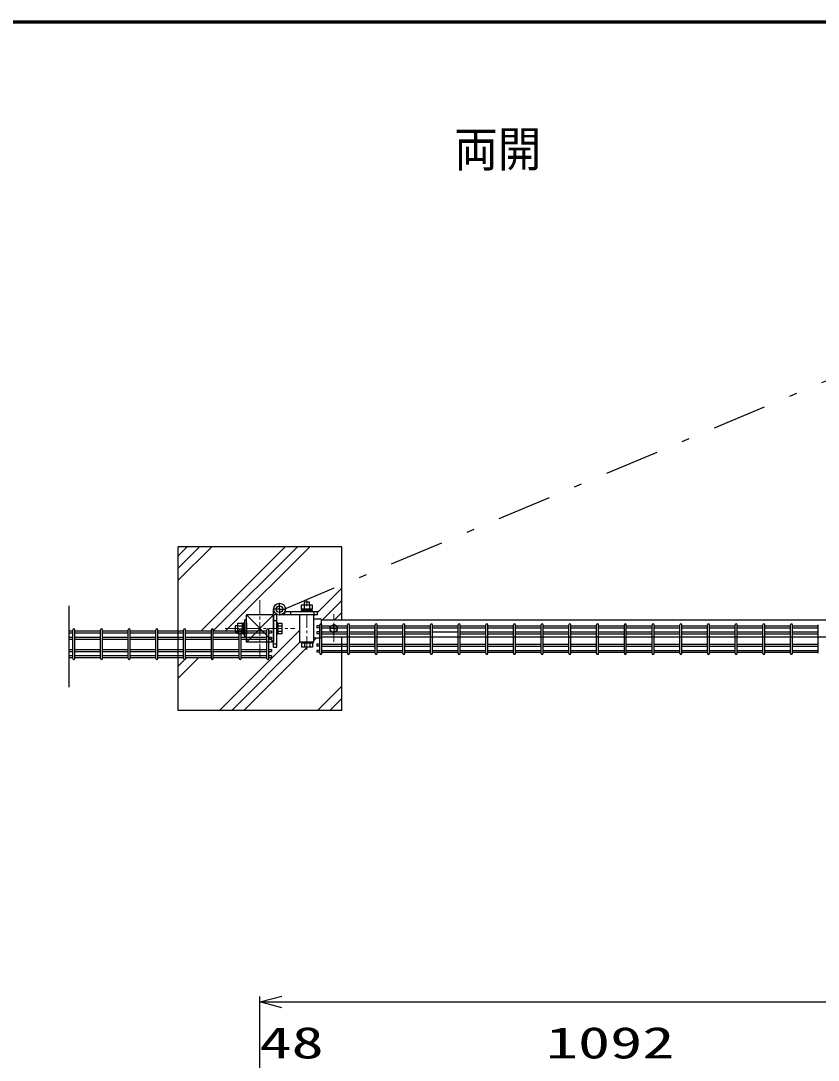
# Model space of a CAD drawing. Units: millimetres, scale not verified. Extents: x -4425 to 4425, y -3150 to 3150.
# Drawn here: x -50 to 1412, y 1019 to 2925 of the extents above; entities that cross this region are included whole.
import ezdxf
from ezdxf.enums import TextEntityAlignment as Align

# ---------------------------------------------------------------- set-up
doc = ezdxf.new("R2010")
doc.units = ezdxf.units.MM
doc.header["$LTSCALE"] = 20
doc.linetypes.add('USER1', pattern=[2, 1.25, -0.25, 0.25, -0.25])
doc.linetypes.add('USER4', pattern=[10.7, 5, -2.5, 0.7, -2.5])
for name, color, linetype, lineweight in [('0-0_WAKU', 7, 'Continuous', 25), ('0-2_Jﾊﾟﾈﾙ', 3, 'Continuous', 25), ('0-3_外形線', 7, 'Continuous', 25), ('0-4_寸法線', 4, 'Continuous', 25), ('0-5_寸法', 4, 'Continuous', 25), ('0-7_EXTCNT-L', 4, 'Continuous', 25), ('0-A_0', 7, 'Continuous', 25), ('0-B_軸線', 1, 'USER1', 9), ('0-C_扉縦枠', 7, 'Continuous', 25), ('0-D_扉横枠', 7, 'Continuous', 25), ('0-E_ハッチング', 4, 'Continuous', 25), ('1-1_丁番', 3, 'Continuous', 25), ('1-5_J', 2, 'Continuous', 25)]:
    doc.layers.add(name, color=color, linetype=linetype, lineweight=lineweight)
doc.styles.add('ＭＳ ゴシック', font='')
doc.styles.get('ＭＳ ゴシック').set_extended_font_data('MS Gothic')

# ---------------------------------------------------------------- blocks, each defined once
blk = doc.blocks.new('_Open30')
at = {"layer": '0-5_寸法'}
blk.add_line((0, 0), (-20, 0), dxfattribs=at)
blk.add_lwpolyline([(-20, 5.36), (0, 0), (-20, -5.36)], dxfattribs=at)

msp = doc.modelspace()

# ---------------------------------------------------------------- linework, layer by layer
at = {"layer": '0-0_WAKU'}
msp.add_line((-4047.97, 2923), (4198.03, 2923), dxfattribs=at)
msp.add_lwpolyline([(-4049.97, 2925), (4200.03, 2925), (4200.03, -2925), (-4049.97, -2925)], close=True, dxfattribs=at)
msp.add_lwpolyline([(-4045.97, -2921), (-4045.97, 2921), (4196.03, 2921)], dxfattribs=at)
at = {"layer": '0-2_Jﾊﾟﾈﾙ'}
for p, q in [((497.76, 1815.93), (492.56, 1815.93)), ((492.56, 1815.93), (492.56, 1812.33)), ((497.76, 1812.33), (492.56, 1812.33)), ((497.78, 1765.33), (497.78, 1817.73)), ((501.38, 1765.33), (501.38, 1817.73)), ((501.38, 1815.93), (548.54, 1815.93)), ((501.38, 1812.33), (548.54, 1812.33)), ((548.54, 1765.33), (548.54, 1817.73)), ((552.14, 1765.33), (552.14, 1817.73)), ((552.14, 1815.93), (599.31, 1815.93)), ((552.14, 1812.33), (599.31, 1812.33)), ((599.31, 1765.33), (599.31, 1817.73)), ((602.91, 1765.33), (602.91, 1817.73)), ((602.91, 1815.93), (650.08, 1815.93)), ((602.91, 1812.33), (650.08, 1812.33)), ((650.08, 1765.33), (650.08, 1817.73)), ((653.68, 1765.33), (653.68, 1817.73)), ((653.68, 1815.93), (700.85, 1815.93)), ((653.68, 1812.33), (700.85, 1812.33)), ((700.85, 1765.33), (700.85, 1817.73)), ((704.45, 1765.33), (704.45, 1817.73)), ((704.45, 1815.93), (751.62, 1815.93)), ((704.45, 1812.33), (751.62, 1812.33)), ((751.62, 1765.33), (751.62, 1817.73)), ((755.22, 1765.33), (755.22, 1817.73)), ((755.22, 1815.93), (802.39, 1815.93)), ((755.22, 1812.33), (802.39, 1812.33)), ((802.39, 1765.33), (802.39, 1817.73)), ((805.99, 1765.33), (805.99, 1817.73)), ((805.99, 1815.93), (853.16, 1815.93)), ((805.99, 1812.33), (853.16, 1812.33)), ((853.16, 1765.33), (853.16, 1817.73)), ((856.76, 1765.33), (856.76, 1817.73)), ((856.76, 1815.93), (903.93, 1815.93)), ((856.76, 1812.33), (903.93, 1812.33)), ((903.93, 1765.33), (903.93, 1817.73)), ((907.53, 1765.33), (907.53, 1817.73)), ((907.53, 1815.93), (954.7, 1815.93)), ((907.53, 1812.33), (954.7, 1812.33)), ((954.7, 1765.33), (954.7, 1817.73)), ((958.3, 1765.33), (958.3, 1817.73)), ((958.3, 1815.93), (1005.47, 1815.93)), ((958.3, 1812.33), (1005.47, 1812.33)), ((1005.47, 1765.33), (1005.47, 1817.73)), ((1009.07, 1765.33), (1009.07, 1817.73)), ((1009.07, 1815.93), (1056.24, 1815.93)), ((1009.07, 1812.33), (1056.24, 1812.33)), ((1056.24, 1765.33), (1056.24, 1817.73)), ((1059.84, 1765.33), (1059.84, 1817.73)), ((1059.84, 1815.93), (1107.01, 1815.93)), ((1059.84, 1812.33), (1107.01, 1812.33)), ((1107.01, 1765.33), (1107.01, 1817.73)), ((1110.61, 1765.33), (1110.61, 1817.73)), ((1110.61, 1815.93), (1157.78, 1815.93)), ((1110.61, 1812.33), (1157.78, 1812.33)), ((1157.78, 1765.33), (1157.78, 1817.73)), ((1161.38, 1765.33), (1161.38, 1817.73)), ((1161.38, 1815.93), (1208.54, 1815.93)), ((1161.38, 1812.33), (1208.54, 1812.33)), ((1208.54, 1765.33), (1208.54, 1817.73)), ((1212.14, 1765.33), (1212.14, 1817.73)), ((1212.14, 1815.93), (1259.31, 1815.93)), ((1212.14, 1812.33), (1259.31, 1812.33)), ((1259.31, 1765.33), (1259.31, 1817.73)), ((1262.91, 1765.33), (1262.91, 1817.73)), ((1262.91, 1815.93), (1310.08, 1815.93)), ((1262.91, 1812.33), (1310.08, 1812.33)), ((1310.08, 1765.33), (1310.08, 1817.73)), ((1313.68, 1765.33), (1313.68, 1817.73)), ((1313.68, 1815.93), (1360.85, 1815.93)), ((1313.68, 1812.33), (1360.85, 1812.33)), ((1360.85, 1765.33), (1360.85, 1817.73)), ((1364.45, 1765.33), (1364.45, 1817.73)), ((1364.45, 1815.93), (1411.62, 1815.93)), ((1364.45, 1812.33), (1411.62, 1812.33)), ((1411.62, 1765.33), (1411.62, 1817.73)), ((38.26, 1806.43), (45.28, 1806.43)), ((38.26, 1802.83), (45.28, 1802.83)), ((38.26, 1795.13), (45.28, 1795.13)), ((38.26, 1791.53), (45.28, 1791.53)), ((45.28, 1755.83), (45.28, 1808.23)), ((48.88, 1755.83), (48.88, 1808.23)), ((48.88, 1806.43), (96.04, 1806.43)), ((48.88, 1802.83), (96.04, 1802.83)), ((48.88, 1795.13), (96.04, 1795.13)), ((48.88, 1791.53), (96.04, 1791.53)), ((96.04, 1755.83), (96.04, 1808.23)), ((99.64, 1755.83), (99.64, 1808.23)), ((99.64, 1806.43), (146.81, 1806.43)), ((99.64, 1802.83), (146.81, 1802.83)), ((99.64, 1795.13), (146.81, 1795.13)), ((99.64, 1791.53), (146.81, 1791.53)), ((146.81, 1755.83), (146.81, 1808.23)), ((150.41, 1755.83), (150.41, 1808.23)), ((150.41, 1806.43), (197.58, 1806.43)), ((150.41, 1802.83), (197.58, 1802.83)), ((150.41, 1795.13), (197.58, 1795.13)), ((150.41, 1791.53), (197.58, 1791.53)), ((197.58, 1755.83), (197.58, 1808.23)), ((201.18, 1755.83), (201.18, 1808.23)), ((201.18, 1806.43), (248.35, 1806.43)), ((201.18, 1802.83), (248.35, 1802.83)), ((201.18, 1795.13), (248.35, 1795.13)), ((201.18, 1791.53), (248.35, 1791.53)), ((248.35, 1755.83), (248.35, 1808.23)), ((251.95, 1755.83), (251.95, 1808.23)), ((251.95, 1806.43), (299.12, 1806.43)), ((251.95, 1802.83), (299.12, 1802.83)), ((251.95, 1795.13), (299.12, 1795.13)), ((251.95, 1791.53), (299.12, 1791.53)), ((299.12, 1755.83), (299.12, 1808.23)), ((302.72, 1755.83), (302.72, 1808.23)), ((302.72, 1806.43), (349.89, 1806.43)), ((302.72, 1802.83), (349.89, 1802.83)), ((302.72, 1795.13), (349.89, 1795.13)), ((302.72, 1791.53), (349.89, 1791.53)), ((349.89, 1755.83), (349.89, 1808.23)), ((353.49, 1755.83), (353.49, 1808.23)), ((353.49, 1806.43), (400.66, 1806.43)), ((353.49, 1802.83), (400.66, 1802.83)), ((353.49, 1795.13), (400.66, 1795.13)), ((353.49, 1791.53), (400.66, 1791.53)), ((400.66, 1755.83), (400.66, 1808.23)), ((404.26, 1755.83), (404.26, 1808.23)), ((404.26, 1806.43), (409.46, 1806.43)), ((404.26, 1802.83), (409.46, 1802.83)), ((404.26, 1795.13), (409.46, 1795.13)), ((404.26, 1791.53), (409.46, 1791.53)), ((409.46, 1806.43), (409.46, 1802.83)), ((409.46, 1795.13), (409.46, 1791.53)), ((497.76, 1804.63), (492.56, 1804.63)), ((492.56, 1804.63), (492.56, 1801.03)), ((497.76, 1801.03), (492.56, 1801.03)), ((501.38, 1804.63), (548.54, 1804.63)), ((501.38, 1801.03), (548.54, 1801.03)), ((552.14, 1804.63), (599.31, 1804.63)), ((552.14, 1801.03), (599.31, 1801.03)), ((602.91, 1804.63), (650.08, 1804.63)), ((602.91, 1801.03), (650.08, 1801.03)), ((653.68, 1804.63), (700.85, 1804.63)), ((653.68, 1801.03), (700.85, 1801.03)), ((704.45, 1804.63), (751.62, 1804.63)), ((755.22, 1804.63), (802.39, 1804.63)), ((755.22, 1801.03), (802.39, 1801.03)), ((805.99, 1804.63), (853.16, 1804.63)), ((805.99, 1801.03), (853.16, 1801.03)), ((856.76, 1804.63), (903.93, 1804.63)), ((856.76, 1801.03), (903.93, 1801.03)), ((907.53, 1804.63), (954.7, 1804.63)), ((907.53, 1801.03), (954.7, 1801.03)), ((958.3, 1804.63), (1005.47, 1804.63)), ((958.3, 1801.03), (1005.47, 1801.03)), ((1009.07, 1804.63), (1056.24, 1804.63)), ((1009.07, 1801.03), (1056.24, 1801.03)), ((1059.84, 1804.63), (1107.01, 1804.63)), ((1059.84, 1801.03), (1107.01, 1801.03)), ((1110.61, 1804.63), (1157.78, 1804.63)), ((1110.61, 1801.03), (1157.78, 1801.03)), ((1161.38, 1804.63), (1208.54, 1804.63)), ((1161.38, 1801.03), (1208.54, 1801.03)), ((1212.14, 1804.63), (1259.31, 1804.63)), ((1212.14, 1801.03), (1259.31, 1801.03)), ((1262.91, 1804.63), (1310.08, 1804.63)), ((1262.91, 1801.03), (1310.08, 1801.03)), ((1313.68, 1804.63), (1360.85, 1804.63)), ((1313.68, 1801.03), (1360.85, 1801.03)), ((1364.45, 1804.63), (1411.62, 1804.63)), ((1364.45, 1801.03), (1411.62, 1801.03)), ((38.26, 1772.53), (45.28, 1772.53)), ((48.88, 1772.53), (96.04, 1772.53)), ((99.64, 1772.53), (146.81, 1772.53)), ((150.41, 1772.53), (197.58, 1772.53)), ((201.18, 1772.53), (248.35, 1772.53)), ((251.95, 1772.53), (299.12, 1772.53)), ((302.72, 1772.53), (349.89, 1772.53)), ((353.49, 1772.53), (400.66, 1772.53)), ((404.26, 1772.53), (409.46, 1772.53)), ((409.46, 1772.53), (409.46, 1768.93)), ((497.76, 1782.03), (492.56, 1782.03)), ((492.56, 1782.03), (492.56, 1778.43)), ((497.76, 1778.43), (492.56, 1778.43)), ((501.38, 1782.03), (548.54, 1782.03)), ((501.38, 1778.43), (548.54, 1778.43)), ((552.14, 1782.03), (599.31, 1782.03)), ((552.14, 1778.43), (599.31, 1778.43)), ((602.91, 1782.03), (650.08, 1782.03)), ((602.91, 1778.43), (650.08, 1778.43)), ((653.68, 1782.03), (700.85, 1782.03)), ((653.68, 1778.43), (700.85, 1778.43)), ((704.45, 1782.03), (751.62, 1782.03)), ((704.45, 1778.43), (751.62, 1778.43)), ((755.22, 1782.03), (802.39, 1782.03)), ((755.22, 1778.43), (802.39, 1778.43)), ((805.99, 1782.03), (853.16, 1782.03)), ((805.99, 1778.43), (853.16, 1778.43)), ((856.76, 1782.03), (903.93, 1782.03)), ((856.76, 1778.43), (903.93, 1778.43)), ((907.53, 1782.03), (954.7, 1782.03)), ((907.53, 1778.43), (954.7, 1778.43)), ((958.3, 1782.03), (1005.47, 1782.03)), ((958.3, 1778.43), (1005.47, 1778.43)), ((1009.07, 1782.03), (1056.24, 1782.03)), ((1009.07, 1778.43), (1056.24, 1778.43)), ((1059.84, 1782.03), (1107.01, 1782.03)), ((1059.84, 1778.43), (1107.01, 1778.43)), ((1110.61, 1782.03), (1157.78, 1782.03)), ((1110.61, 1778.43), (1157.78, 1778.43)), ((1161.38, 1782.03), (1208.54, 1782.03)), ((1161.38, 1778.43), (1208.54, 1778.43)), ((1212.14, 1782.03), (1259.31, 1782.03)), ((1212.14, 1778.43), (1259.31, 1778.43)), ((1262.91, 1782.03), (1310.08, 1782.03)), ((1262.91, 1778.43), (1310.08, 1778.43)), ((1313.68, 1782.03), (1360.85, 1782.03)), ((1313.68, 1778.43), (1360.85, 1778.43)), ((1364.45, 1782.03), (1411.62, 1782.03)), ((1364.45, 1778.43), (1411.62, 1778.43)), ((38.26, 1768.93), (45.28, 1768.93)), ((38.26, 1761.23), (45.28, 1761.23)), ((38.26, 1757.63), (45.28, 1757.63)), ((48.88, 1768.93), (96.04, 1768.93)), ((48.88, 1761.23), (96.04, 1761.23)), ((48.88, 1757.63), (96.04, 1757.63)), ((99.64, 1768.93), (146.81, 1768.93)), ((99.64, 1761.23), (146.81, 1761.23)), ((99.64, 1757.63), (146.81, 1757.63)), ((150.41, 1768.93), (197.58, 1768.93)), ((150.41, 1761.23), (197.58, 1761.23)), ((150.41, 1757.63), (197.58, 1757.63)), ((201.18, 1768.93), (248.35, 1768.93)), ((201.18, 1761.23), (248.35, 1761.23)), ((201.18, 1757.63), (248.35, 1757.63)), ((251.95, 1768.93), (299.12, 1768.93)), ((251.95, 1761.23), (299.12, 1761.23)), ((251.95, 1757.63), (299.12, 1757.63)), ((302.72, 1768.93), (349.89, 1768.93)), ((302.72, 1761.23), (349.89, 1761.23)), ((302.72, 1757.63), (349.89, 1757.63)), ((353.49, 1768.93), (400.66, 1768.93)), ((353.49, 1761.23), (400.66, 1761.23)), ((353.49, 1757.63), (400.66, 1757.63)), ((404.26, 1768.93), (409.46, 1768.93)), ((404.26, 1761.23), (409.46, 1761.23)), ((404.26, 1757.63), (409.46, 1757.63)), ((409.46, 1761.23), (409.46, 1757.63)), ((497.76, 1770.73), (492.56, 1770.73)), ((492.56, 1770.73), (492.56, 1767.13)), ((497.76, 1767.13), (492.56, 1767.13)), ((501.38, 1770.73), (548.54, 1770.73)), ((501.38, 1767.13), (548.54, 1767.13)), ((552.14, 1770.73), (599.31, 1770.73)), ((552.14, 1767.13), (599.31, 1767.13)), ((602.91, 1770.73), (650.08, 1770.73)), ((602.91, 1767.13), (650.08, 1767.13)), ((653.68, 1770.73), (700.85, 1770.73)), ((653.68, 1767.13), (700.85, 1767.13)), ((704.45, 1770.73), (751.62, 1770.73)), ((704.45, 1767.13), (751.62, 1767.13)), ((755.22, 1770.73), (802.39, 1770.73)), ((755.22, 1767.13), (802.39, 1767.13)), ((805.99, 1770.73), (853.16, 1770.73)), ((805.99, 1767.13), (853.16, 1767.13)), ((856.76, 1770.73), (903.93, 1770.73)), ((856.76, 1767.13), (903.93, 1767.13)), ((907.53, 1770.73), (954.7, 1770.73)), ((907.53, 1767.13), (954.7, 1767.13)), ((958.3, 1770.73), (1005.47, 1770.73)), ((958.3, 1767.13), (1005.47, 1767.13)), ((1009.07, 1770.73), (1056.24, 1770.73)), ((1009.07, 1767.13), (1056.24, 1767.13)), ((1059.84, 1770.73), (1107.01, 1770.73)), ((1059.84, 1767.13), (1107.01, 1767.13)), ((1110.61, 1770.73), (1157.78, 1770.73)), ((1110.61, 1767.13), (1157.78, 1767.13)), ((1161.38, 1770.73), (1208.54, 1770.73)), ((1161.38, 1767.13), (1208.54, 1767.13)), ((1212.14, 1770.73), (1259.31, 1770.73)), ((1212.14, 1767.13), (1259.31, 1767.13)), ((1262.91, 1770.73), (1310.08, 1770.73)), ((1262.91, 1767.13), (1310.08, 1767.13)), ((1313.68, 1770.73), (1360.85, 1770.73)), ((1313.68, 1767.13), (1360.85, 1767.13)), ((1364.45, 1770.73), (1411.62, 1770.73)), ((1364.45, 1767.13), (1411.62, 1767.13))]:
    msp.add_line(p, q, dxfattribs=at)
for centre, start, end in [((499.58, 1817.73), 0, 180), ((550.34, 1817.73), 0, 180), ((601.11, 1817.73), 0, 180), ((651.88, 1817.73), 0, 180), ((702.65, 1817.73), 0, 180), ((753.42, 1817.73), 0, 180), ((804.19, 1817.73), 0, 180), ((854.96, 1817.73), 0, 180), ((905.73, 1817.73), 0, 180), ((956.5, 1817.73), 0, 180), ((1007.27, 1817.73), 0, 180), ((1058.04, 1817.73), 0, 180), ((1108.81, 1817.73), 0, 180), ((1159.58, 1817.73), 0, 180), ((1210.34, 1817.73), 0, 180), ((1261.11, 1817.73), 0, 180), ((1311.88, 1817.73), 0, 180), ((1362.65, 1817.73), 0, 180), ((47.08, 1808.23), 0, 180), ((97.84, 1808.23), 0, 180), ((148.61, 1808.23), 0, 180), ((199.38, 1808.23), 0, 180), ((250.15, 1808.23), 0, 180), ((300.92, 1808.23), 0, 180), ((351.69, 1808.23), 0, 180), ((402.46, 1808.23), 0, 180), ((47.08, 1755.83), 180, 0), ((97.84, 1755.83), 180, 0), ((148.61, 1755.83), 180, 0), ((199.38, 1755.83), 180, 0), ((250.15, 1755.83), 180, 0), ((300.92, 1755.83), 180, 0), ((351.69, 1755.83), 180, 0), ((402.46, 1755.83), 180, 0), ((499.58, 1765.33), 180, 0), ((550.34, 1765.33), 180, 0), ((601.11, 1765.33), 180, 0), ((651.88, 1765.33), 180, 0), ((702.65, 1765.33), 180, 0), ((753.42, 1765.33), 180, 0), ((804.19, 1765.33), 180, 0), ((854.96, 1765.33), 180, 0), ((905.73, 1765.33), 180, 0), ((956.5, 1765.33), 180, 0), ((1007.27, 1765.33), 180, 0), ((1058.04, 1765.33), 180, 0), ((1108.81, 1765.33), 180, 0), ((1159.58, 1765.33), 180, 0), ((1210.34, 1765.33), 180, 0), ((1261.11, 1765.33), 180, 0), ((1311.88, 1765.33), 180, 0), ((1362.65, 1765.33), 180, 0)]:
    msp.add_arc(centre, 1.8, start, end, dxfattribs=at)
at = {"layer": '0-3_外形線'}
for p, q in [((363.26, 1785.63), (413.26, 1835.63)), ((363.26, 1785.63), (413.26, 1835.63)), ((363.26, 1835.63), (413.26, 1785.63)), ((413.26, 1835.63), (363.26, 1835.63)), ((413.26, 1835.63), (413.26, 1785.63)), ((413.26, 1835.63), (413.26, 1785.63)), ((413.26, 1785.63), (363.26, 1785.63))]:
    msp.add_line(p, q, dxfattribs=at)
msp.add_lwpolyline([(363.26, 1785.63), (363.26, 1835.63), (413.26, 1785.63)], dxfattribs=at)
at = {"layer": '0-4_寸法線'}
for p, q in [((388.26, 602.58), (388.26, 1136.32)), ((428.26, 1126.32), (2688.26, 1126.32))]:
    msp.add_line(p, q, dxfattribs=at)
at = {"layer": '0-7_EXTCNT-L'}
msp.add_line((38.26, 1703.5), (38.26, 1852.2), dxfattribs=at)
at = {"layer": '0-A_0'}
for p, q in [((238.26, 1660.63), (238.26, 1960.63)), ((538.26, 1960.63), (238.26, 1960.63)), ((538.26, 1826.13), (538.26, 1960.63)), ((538.26, 1660.63), (538.26, 1795.13)), ((538.26, 1660.63), (238.26, 1660.63))]:
    msp.add_line(p, q, dxfattribs=at)
at = {"layer": '0-B_軸線'}
for p, q in [((388.26, 1757.54), (388.26, 1863.72)), ((474.26, 1771.97), (474.26, 1862.44)), ((523.46, 1786.48), (523.46, 1837.05)), ((523.46, 1786.48), (523.46, 1837.05)), ((324.45, 1810.63), (452.07, 1810.63)), ((324.58, 1810.63), (451.94, 1810.63))]:
    msp.add_line(p, q, dxfattribs=at)
at = {"layer": '0-C_扉縦枠'}
for p, q in [((487.26, 1835.63), (461.26, 1835.63)), ((461.26, 1785.63), (461.26, 1835.63)), ((487.26, 1785.63), (487.26, 1835.63)), ((487.26, 1785.63), (461.26, 1785.63)), ((464.1, 1785.63), (484.42, 1785.63))]:
    msp.add_line(p, q, dxfattribs=at)
at = {"layer": '0-D_扉横枠'}
for p, q in [((500.26, 1828.08), (487.26, 1828.08)), ((500.26, 1828.08), (500.26, 1793.18)), ((1514.26, 1826.13), (500.26, 1826.13)), ((523.28, 1810.63), (516.87, 1810.63)), ((516.96, 1814.38), (523.46, 1818.13)), ((516.96, 1806.88), (516.96, 1814.38)), ((523.55, 1810.63), (523.37, 1810.63)), ((529.96, 1814.38), (523.46, 1818.13)), ((523.46, 1810.81), (523.46, 1817.22)), ((523.46, 1810.54), (523.46, 1810.72)), ((523.46, 1810.45), (523.46, 1804.04)), ((523.64, 1810.63), (530.05, 1810.63)), ((529.96, 1806.88), (529.96, 1814.38)), ((500.26, 1793.18), (487.26, 1793.18)), ((1514.26, 1795.13), (500.26, 1795.13)), ((516.96, 1806.88), (523.46, 1803.13)), ((529.96, 1806.88), (523.46, 1803.13))]:
    msp.add_line(p, q, dxfattribs=at)
msp.add_circle((523.46, 1810.63), 6.5, dxfattribs=at)
at = {"layer": '0-E_ハッチング', "linetype": 'USER4'}
msp.add_line((432.38, 1846.31), (1464.96, 2281.16), dxfattribs=at)
at = {"layer": '0-E_ハッチング'}
for p, q in [((238.26, 1899.15), (299.74, 1960.63)), ((238.26, 1921.6), (277.29, 1960.63)), ((238.26, 1944.05), (254.84, 1960.63)), ((280.24, 1806.43), (434.44, 1960.63)), ((302.72, 1806.46), (456.89, 1960.63)), ((325.14, 1806.43), (479.34, 1960.63)), ((493.82, 1840.4), (538.26, 1884.84)), ((502, 1826.13), (538.26, 1862.39)), ((487.26, 1833.84), (489.05, 1835.63)), ((524.45, 1826.13), (538.26, 1839.94)), ((314.05, 1660.63), (461.26, 1807.84)), ((487.26, 1788.94), (491.5, 1793.18)), ((336.5, 1660.63), (461.5, 1785.63)), ((358.95, 1660.63), (474.95, 1776.63)), ((363.3, 1785.67), (363.26, 1785.71)), ((238.26, 1719.55), (276.34, 1757.63)), ((238.26, 1742), (250.3, 1754.04)), ((251.94, 1755.68), (253.89, 1757.63)), ((493.65, 1660.63), (538.26, 1705.24)), ((516.1, 1660.63), (538.26, 1682.79))]:
    msp.add_line(p, q, dxfattribs=at)
at = {"layer": '1-1_丁番', "color": 2}
for p, q in [((424.11, 1846.49), (424.11, 1857.25)), ((423.94, 1846.31), (413.18, 1846.31)), ((424.2, 1846.31), (424.02, 1846.31)), ((424.11, 1846.22), (424.11, 1846.4)), ((424.11, 1846.13), (424.11, 1835.37)), ((424.3, 1846.31), (435.06, 1846.31))]:
    msp.add_line(p, q, dxfattribs=at)
at = {"layer": '1-1_丁番'}
for p, q in [((464.43, 1854.13), (484.06, 1854.13)), ((464.43, 1846.13), (464.43, 1854.13)), ((479.25, 1859.13), (469.25, 1859.13)), ((469.25, 1859.13), (469.25, 1854.13)), ((469.34, 1854.13), (469.34, 1846.13)), ((479.15, 1854.13), (479.15, 1846.13)), ((479.25, 1854.13), (479.25, 1859.13)), ((484.06, 1854.13), (484.06, 1846.13)), ((413.26, 1776.79), (413.26, 1844.58)), ((413.26, 1836.79), (419.26, 1836.79)), ((419.26, 1776.79), (419.26, 1836.7)), ((493.82, 1835.63), (426.03, 1835.63)), ((433.82, 1835.63), (433.82, 1841.63)), ((493.82, 1841.63), (433.91, 1841.63)), ((484.75, 1843.63), (463.75, 1843.63)), ((463.75, 1843.63), (463.75, 1841.63)), ((484.75, 1841.63), (463.75, 1841.63)), ((484.06, 1846.13), (464.43, 1846.13)), ((465.05, 1846.13), (465.05, 1843.63)), ((483.45, 1843.63), (483.45, 1846.13)), ((484.75, 1841.63), (484.75, 1843.63)), ((493.82, 1835.63), (493.82, 1841.63)), ((347.75, 1815.6), (342.75, 1815.6)), ((347.75, 1820.41), (355.75, 1820.41)), ((347.75, 1800.78), (347.75, 1820.41)), ((347.75, 1815.51), (355.75, 1815.51)), ((355.75, 1820.41), (355.75, 1800.78)), ((358.25, 1819.8), (355.75, 1819.8)), ((358.25, 1821.1), (358.25, 1800.1)), ((360.25, 1821.1), (358.25, 1821.1)), ((360.26, 1794.63), (360.26, 1826.63)), ((363.26, 1826.63), (360.26, 1826.63)), ((363.25, 1821.1), (363.25, 1800.1)), ((421.26, 1821.15), (419.26, 1821.15)), ((421.26, 1815.56), (428.26, 1815.56)), ((347.75, 1805.69), (355.75, 1805.69)), ((355.75, 1800.78), (347.75, 1800.78)), ((355.75, 1801.4), (358.25, 1801.4)), ((358.25, 1800.1), (360.25, 1800.1)), ((363.26, 1794.63), (360.26, 1794.63)), ((421.26, 1805.74), (428.26, 1805.74)), ((413.26, 1776.79), (419.26, 1776.79)), ((464.1, 1783.63), (464.1, 1785.63)), ((485.1, 1783.63), (464.1, 1783.63)), ((464.79, 1776.63), (464.79, 1783.63)), ((484.42, 1776.63), (464.79, 1776.63)), ((469.7, 1783.63), (469.7, 1776.63)), ((479.51, 1783.63), (479.51, 1776.63)), ((484.42, 1783.63), (484.42, 1776.63)), ((485.1, 1785.63), (485.1, 1783.63))]:
    msp.add_line(p, q, dxfattribs=at)
at = {"layer": '1-1_丁番', "color": 4}
for p, q in [((444.82, 1835.63), (444.82, 1841.63)), ((487.82, 1835.63), (487.82, 1841.65)), ((413.26, 1825.79), (419.27, 1825.79)), ((413.26, 1782.79), (419.28, 1782.79))]:
    msp.add_line(p, q, dxfattribs=at)
at = {"layer": '1-1_丁番'}
for points in [[(342.75, 1815.6), (342.75, 1805.6), (347.75, 1805.6)], [(421.26, 1821.15), (421.26, 1800.15), (419.26, 1800.15)], [(421.26, 1820.47), (428.26, 1820.47), (428.26, 1800.84), (421.26, 1800.84)]]:
    msp.add_lwpolyline(points, dxfattribs=at)
for radius in [10.85, 6.15]:
    msp.add_circle((424.12, 1846.31), radius, dxfattribs=at)
at = {"layer": '1-5_J'}
for p, q in [((598.8, 1775.98), (598.8, 1816.33)), ((602.4, 1816.33), (602.4, 1775.98))]:
    msp.add_line(p, q, dxfattribs=at)

# ---------------------------------------------------------------- block references
at = {"layer": '0-4_寸法線', "xscale": 2, "yscale": 2, "rotation": 180}
msp.add_blockref('_Open30', (388.26, 1126.32), dxfattribs=at)

# ---------------------------------------------------------------- texts
at = {"layer": '0-3_外形線', "style": 'ＭＳ ゴシック', "width": 0.9}
msp.add_text('両開', height=64.96, dxfattribs=at).set_placement((744.47, 2638.02), align=Align.BOTTOM_LEFT)
at = {"layer": '0-4_寸法線', "color": 2, "style": 'ＭＳ ゴシック', "width": 1.5}
for s, p in [('48', (387.26, 1005.22)), ('1092', (912.26, 1005.22))]:
    msp.add_text(s, height=57.77, dxfattribs=at).set_placement(p, align=Align.BOTTOM_LEFT)

doc.saveas('drawing.dxf')
